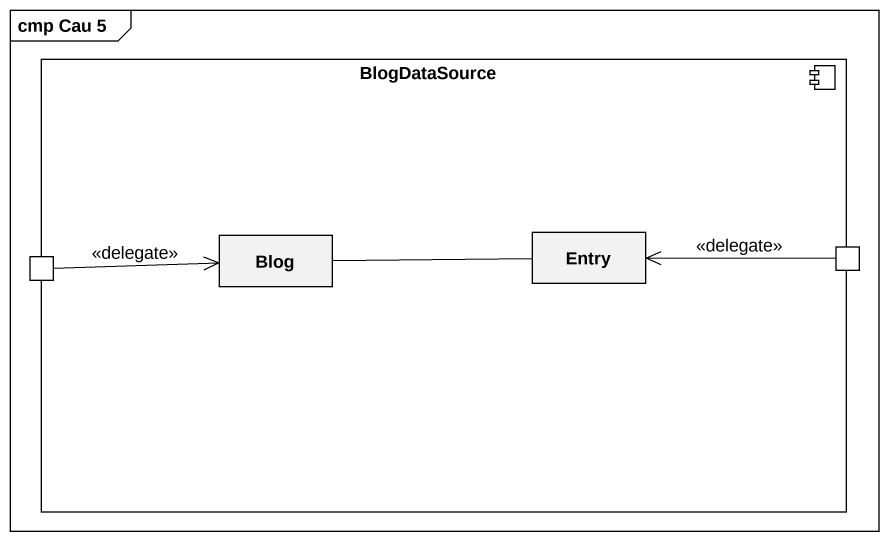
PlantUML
@startuml
mainframe cmp Cau 5
component BlogDataSource {
  rectangle Blog
  rectangle Entry
  port " " as port1
  port " " as port2
}
Blog -right- Entry
port1 -left-> Entry : <<delegate>>
port2 -right-> Blog : <<delegate>>
@enduml
